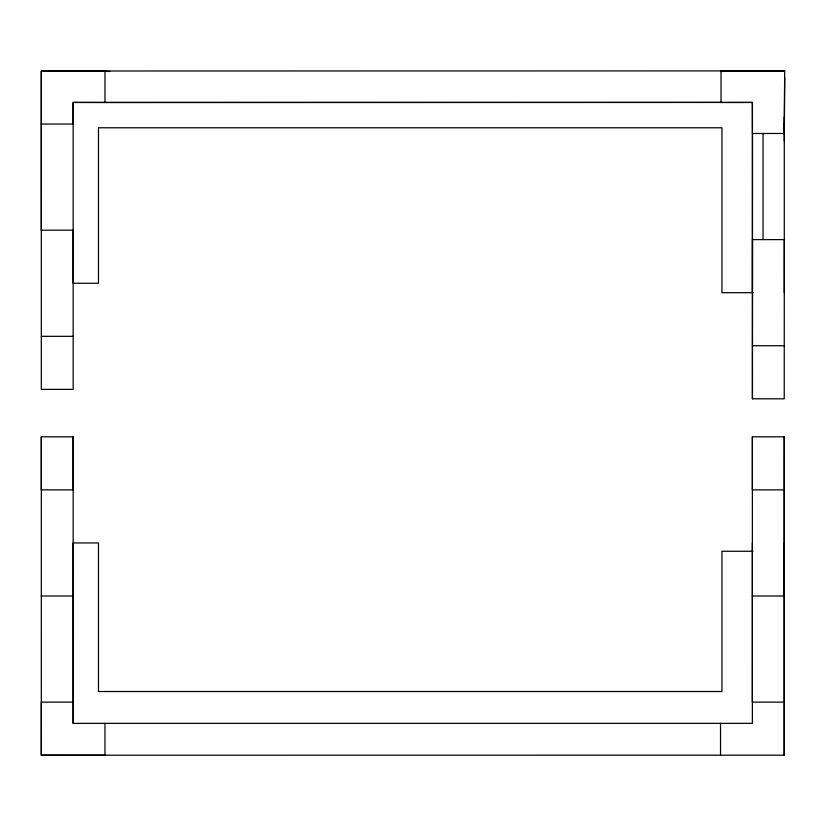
<?xml version="1.0" encoding="UTF-8"?>
<svg xmlns="http://www.w3.org/2000/svg" width="826" height="826" viewBox="0 0 826 826"><rect width="100%" height="100%" fill="white"/><g stroke="black" fill="none" stroke-linecap="round" stroke-linejoin="round"><path stroke-width="1.24" d="M41.321 436.809L41.321 489.88L73.153 489.88L73.153 436.809L41.321 436.809L41.3 755.201L784.225 755.191L784.225 436.809L752.383 436.809L752.352 702.131L784.225 702.131M752.372 542.94L752.383 723.359L73.142 723.359L73.153 436.809M104.974 723.359L104.974 755.191L41.3 755.201L41.321 702.131L73.153 702.131M720.53 755.201L720.53 723.359M752.424 345.743L752.496 239.612L784.308 239.612L784.225 398.813L752.424 398.803L752.424 345.743L784.225 345.743M752.424 398.803L752.507 133.482M763.048 239.612L763.059 133.482M784.225 436.809L784.194 596L752.372 596M784.287 292.683L784.287 116.879M784.287 141.153L784.7 70.912L41.3 70.995L41.3 230.186L73.142 230.186L73.163 389.376L41.321 389.376L41.3 70.995L104.985 70.891L104.985 102.507L721.026 102.403M784.225 133.482L784.659 77.551M721.212 71.459L741.779 70.799M752.393 292.683L752.393 102.434L752.424 133.482L784.308 133.482L784.287 123.363M41.31 124.055L73.153 124.055L73.142 102.434L752.393 102.434L721.026 102.486L721.026 70.809L784.7 70.974M753.436 292.683L721.955 292.683L721.955 127.772L98.48 127.772L98.48 283.256L73.142 283.256L73.142 102.434L104.985 102.486M41.321 336.316L73.153 336.316M784.225 489.88L752.383 489.87L752.383 436.809M752.92 551.262L721.955 551.262L721.955 691.517L98.48 691.517L98.48 542.94L73.142 542.94L73.173 723.359M41.3 596L73.142 596M94.36 70.995L109.827 71.459M784.287 124.726L784.204 133.698M784.204 542.94L784.204 755.201"/></g></svg>
